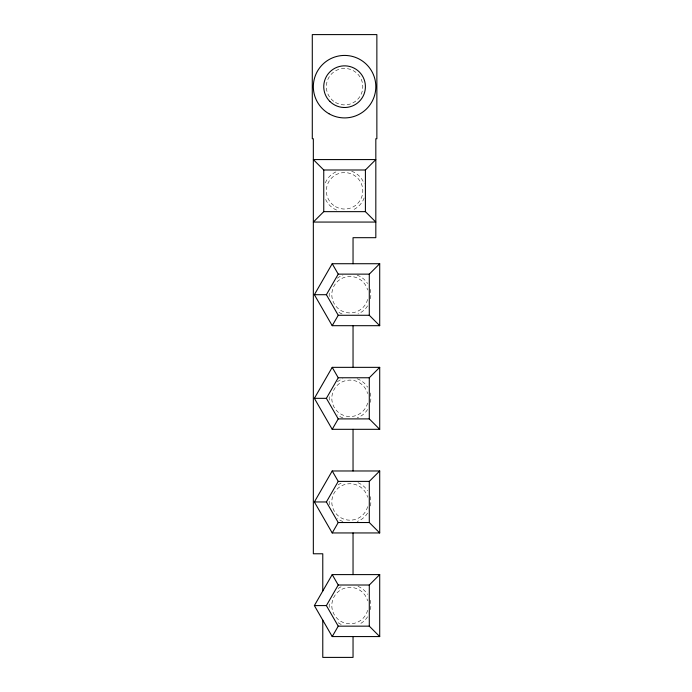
<?xml version="1.0" encoding="UTF-8"?>
<svg xmlns="http://www.w3.org/2000/svg" width="692" height="692" viewBox="0 0 692 692"><rect width="100%" height="100%" fill="white"/><g stroke="black" fill="none" stroke-linecap="round" stroke-linejoin="round"><path stroke-width="0.52" stroke-dasharray="3.46 2.59" d="M367.599 616.771A20.829 20.829 0 0 1 358.837 624.461M341.217 624.461A20.829 20.829 0 0 1 337.341 622.108M329.28 607.394A20.829 20.829 0 0 1 329.28 603.779M338.085 588.52A20.829 20.829 0 0 1 342.056 586.34M357.998 586.34A20.829 20.829 0 0 1 367.599 594.402M370.142 600.198A20.829 20.829 0 0 1 370.142 610.975M367.599 513.144A20.829 20.829 0 0 1 357.15 521.534M342.903 521.534A20.829 20.829 0 0 1 337.341 518.49M329.375 504.676A20.829 20.829 0 0 1 329.28 500.152M338.085 484.893A20.829 20.829 0 0 1 342.056 482.713M357.998 482.713A20.829 20.829 0 0 1 367.599 490.775M370.142 496.571A20.829 20.829 0 0 1 370.142 507.348M367.599 409.517A20.829 20.829 0 0 1 357.15 417.907M342.903 417.907A20.829 20.829 0 0 1 337.341 414.863M329.28 400.149A20.829 20.829 0 0 1 329.28 396.525M337.341 381.811A20.829 20.829 0 0 1 342.903 378.758M357.15 378.758A20.829 20.829 0 0 1 367.599 387.148M370.142 392.944A20.829 20.829 0 0 1 370.142 403.721M370.142 289.317A20.829 20.829 0 0 1 370.142 300.094M367.599 305.899A20.829 20.829 0 0 1 357.998 313.952M342.056 313.952A20.829 20.829 0 0 1 338.085 311.772M329.28 296.522A20.829 20.829 0 0 1 329.375 291.989M337.341 278.184A20.829 20.829 0 0 1 342.903 275.131M357.15 275.131A20.829 20.829 0 0 1 367.599 283.521M364.156 197.938A20.829 20.829 0 0 1 352.548 210.065M336.606 210.065A20.829 20.829 0 0 1 325.335 198.794M325.335 182.852A20.829 20.829 0 0 1 337.462 171.244M351.7 171.244A20.829 20.829 0 0 1 364.156 183.7M367.634 610.301A18.226 18.226 0 0 1 339.573 620.516A18.226 18.226 0 0 1 339.573 590.657A18.226 18.226 0 0 1 367.634 600.872M367.634 506.674A18.226 18.226 0 0 1 339.573 516.889A18.226 18.226 0 0 1 339.573 487.03A18.226 18.226 0 0 1 367.634 497.245M367.634 403.055A18.226 18.226 0 0 1 339.573 413.262A18.226 18.226 0 0 1 339.573 383.403A18.226 18.226 0 0 1 367.634 393.618M367.634 299.428A18.226 18.226 0 0 1 339.573 309.635A18.226 18.226 0 0 1 339.573 279.776A18.226 18.226 0 0 1 367.634 289.991M335.464 206.605A18.226 18.226 0 0 0 362.807 190.819A18.226 18.226 0 0 0 335.464 175.033A18.226 18.226 0 0 0 335.464 206.605M335.464 102.459A18.226 18.226 0 0 0 362.807 86.673A18.226 18.226 0 0 0 335.464 70.887A18.226 18.226 0 0 0 335.464 102.459"/><path stroke-width="1.04" d="M314.376 294.705L332.212 263.721L379.709 263.721L379.709 325.69L332.212 325.69L314.376 294.705L326.39 294.705L338.232 315.275L332.212 325.69M326.39 294.705L338.232 274.136L332.212 263.721M314.376 398.332L332.212 367.348L379.709 367.348L379.709 429.317L332.212 429.317L314.376 398.332L326.39 398.332L338.232 377.763L332.212 367.348M314.376 501.959L332.212 470.975L379.709 470.975L379.709 532.944L332.212 532.944L314.376 501.959L326.39 501.959L338.232 481.39L332.212 470.975M314.376 605.587L332.212 574.602L379.709 574.602L379.709 636.571L332.212 636.571L314.376 605.587L326.39 605.587L338.232 585.017L332.212 574.602M332.212 429.317L338.232 418.902L369.294 418.902L379.709 429.317M332.212 532.944L338.232 522.529L369.294 522.529L379.709 532.944M332.212 636.571L338.232 626.156L369.294 626.156L379.709 636.571M323.752 169.99L323.752 211.648L313.338 222.063L375.825 222.063L365.411 211.648L365.411 169.99L375.825 159.575L313.338 159.575L323.752 169.99L365.411 169.99M379.709 325.69L369.294 315.275L369.294 274.136L379.709 263.721M369.294 418.902L369.294 377.763L379.709 367.348M369.294 522.529L369.294 481.39L379.709 470.975M369.294 626.156L369.294 585.017L379.709 574.602M323.752 211.648L365.411 211.648M338.232 274.136L369.294 274.136M338.232 315.275L369.294 315.275M338.232 377.763L369.294 377.763M338.232 481.39L369.294 481.39M338.232 585.017L369.294 585.017M326.39 398.332L338.232 418.902M326.39 501.959L338.232 522.529M326.39 605.587L338.232 626.156M353.041 263.721L353.041 237.685L375.825 237.685L375.825 138.746L376.863 138.746L376.863 34.6L312.291 34.6L312.291 138.746L313.338 138.746L313.338 553.773L322.775 553.773L322.775 591.003M353.041 325.69L353.041 367.348M353.041 429.317L353.041 470.975M353.041 532.944L353.041 574.602M353.041 636.571L353.041 657.4L322.775 657.4L322.775 620.17M328.959 113.73A31.244 31.244 0 0 0 375.825 86.673A31.244 31.244 0 0 0 328.959 59.616A31.244 31.244 0 0 0 328.959 113.73M329.85 101.404A20.829 20.829 0 0 0 364.701 92.062A20.829 20.829 0 0 0 339.184 66.553A20.829 20.829 0 0 0 329.85 101.404"/></g></svg>
